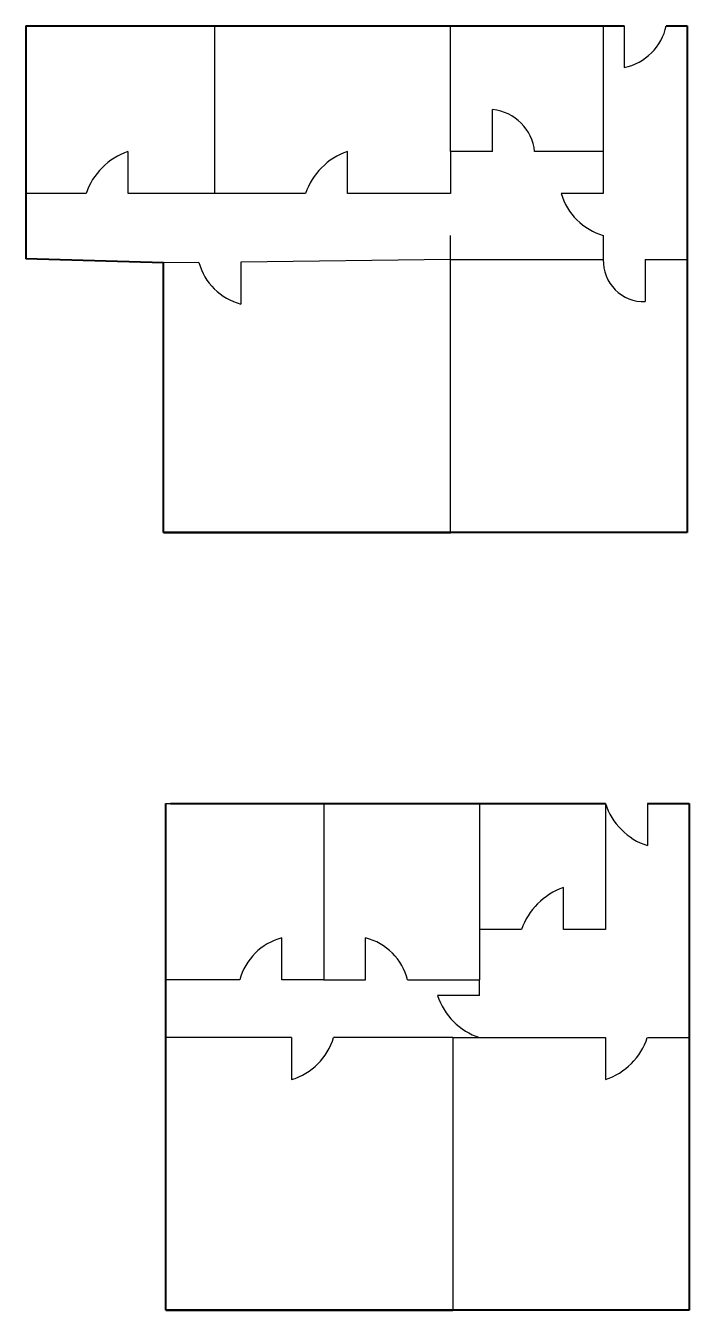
# Model space of a CAD drawing. Header units: millimetres. Extents: x 75 to 567, y 49 to 247.
# Drawn here: x 551.32 to 567.13, y 216.62 to 247.24 of the extents above.
import ezdxf

# ---------------------------------------------------------------- set-up
doc = ezdxf.new("R2010")
doc.units = ezdxf.units.MM
doc.layers.add('Casas', color=7, linetype='Continuous', lineweight=40)
for name, color, linetype in [('Habitaciones', 7, 'Continuous'), ('Parcelas', 7, 'Continuous'), ('Puertas', 34, 'Continuous')]:
    doc.layers.add(name, color=color, linetype=linetype)

msp = doc.modelspace()

# ---------------------------------------------------------------- linework, layer by layer
at = {"layer": 'Casas'}
for p, q in [((551.316, 247.239), (551.316, 241.684)), ((551.316, 247.239), (555.816, 247.239)), ((554.715, 247.239), (565.078, 247.239)), ((565.078, 247.239), (565.578, 247.239)), ((566.578, 247.239), (567.078, 247.239)), ((567.078, 247.239), (567.078, 235.163)), ((554.602, 241.583), (551.316, 241.684)), ((554.602, 235.163), (554.602, 241.583)), ((567.078, 235.163), (554.602, 235.163)), ((554.602, 235.163), (561.441, 235.163)), ((554.651, 216.622), (554.651, 228.698)), ((554.765, 228.698), (565.128, 228.698)), ((566.128, 228.698), (567.128, 228.698)), ((567.128, 228.698), (567.128, 216.622)), ((567.128, 216.622), (554.651, 216.622)), ((554.651, 216.622), (561.491, 216.622))]:
    msp.add_line(p, q, dxfattribs=at)
at = {"layer": 'Habitaciones'}
for p, q in [((555.816, 247.239), (555.816, 243.239)), ((565.078, 247.239), (565.078, 244.239)), ((562.441, 244.239), (561.441, 244.239)), ((561.441, 244.239), (561.441, 243.239)), ((562.441, 244.239), (562.441, 244.239)), ((565.078, 244.239), (563.441, 244.239)), ((565.078, 244.239), (565.078, 243.239)), ((552.754, 243.239), (551.316, 243.239)), ((557.982, 243.239), (553.754, 243.239)), ((560.441, 243.239), (558.982, 243.239)), ((561.441, 243.239), (560.441, 243.239)), ((565.078, 242.239), (565.078, 241.663)), ((555.442, 241.593), (554.602, 241.583)), ((561.441, 241.663), (556.442, 241.605)), ((561.441, 241.663), (565.078, 241.663)), ((566.078, 241.663), (567.078, 241.663)), ((558.416, 228.698), (558.416, 224.498)), ((562.128, 228.698), (562.128, 224.498)), ((565.128, 228.698), (565.128, 225.698)), ((563.128, 225.698), (562.128, 225.698)), ((565.128, 225.698), (564.128, 225.698)), ((556.416, 224.498), (554.651, 224.498)), ((558.416, 224.498), (557.416, 224.498)), ((558.416, 224.498), (559.416, 224.498)), ((560.416, 224.498), (562.128, 224.498)), ((562.128, 224.126), (562.128, 224.498)), ((557.651, 223.122), (554.651, 223.122)), ((561.491, 223.122), (558.651, 223.122)), ((561.491, 223.122), (561.491, 216.622)), ((561.491, 223.122), (565.128, 223.122)), ((566.128, 223.122), (567.128, 223.122))]:
    msp.add_line(p, q, dxfattribs=at)
at = {"layer": 'Parcelas'}
for p, q in [((554.602, 247.239), (551.316, 247.239)), ((554.602, 247.239), (557.471, 247.239)), ((561.441, 244.239), (561.441, 247.239)), ((561.441, 243.239), (561.441, 243.239)), ((561.441, 235.163), (561.441, 242.239)), ((554.651, 228.698), (557.52, 228.698))]:
    msp.add_line(p, q, dxfattribs=at)
at = {"layer": 'Puertas'}
for p, q in [((565.578, 247.239), (565.578, 246.239)), ((562.441, 244.239), (562.441, 245.239)), ((553.754, 243.239), (553.754, 244.239)), ((558.982, 243.239), (558.982, 244.239)), ((565.078, 243.239), (564.078, 243.239)), ((556.442, 241.605), (556.442, 240.605)), ((566.078, 241.663), (566.078, 240.663)), ((566.128, 228.698), (566.128, 227.698)), ((564.128, 225.698), (564.128, 226.698)), ((557.416, 224.498), (557.416, 225.498)), ((559.416, 224.498), (559.416, 225.498)), ((562.128, 224.126), (561.128, 224.126)), ((557.651, 223.122), (557.651, 222.122)), ((565.128, 223.122), (565.128, 222.122))]:
    msp.add_line(p, q, dxfattribs=at)
for centre, radius, start, end in [((565.306, 247.511), 1.301, 282.0715, 347.9285), ((562.33, 244.127), 1.117, 5.7212, 84.2788), ((554.276, 242.716), 1.61, 108.9439, 161.0561), ((559.504, 242.716), 1.61, 108.9439, 161.0561), ((565.484, 243.645), 1.463, 196.1053, 253.8947), ((556.805, 241.973), 1.416, 195.5624, 255.111), ((566.044, 241.629), 0.966, 177.9654, 272.0346), ((566.618, 229.188), 1.569, 198.2048, 251.7952), ((564.673, 225.152), 1.639, 109.4417, 160.5583), ((557.789, 224.125), 1.423, 105.2003, 164.7997), ((559.071, 224.153), 1.388, 14.3853, 75.6147), ((562.619, 224.612), 1.568, 198.0344, 251.7417), ((557.232, 223.541), 1.48, 286.4498, 343.5502), ((564.645, 223.605), 1.559, 288.028, 341.972)]:
    msp.add_arc(centre, radius, start, end, dxfattribs=at)

doc.saveas('drawing.dxf')
